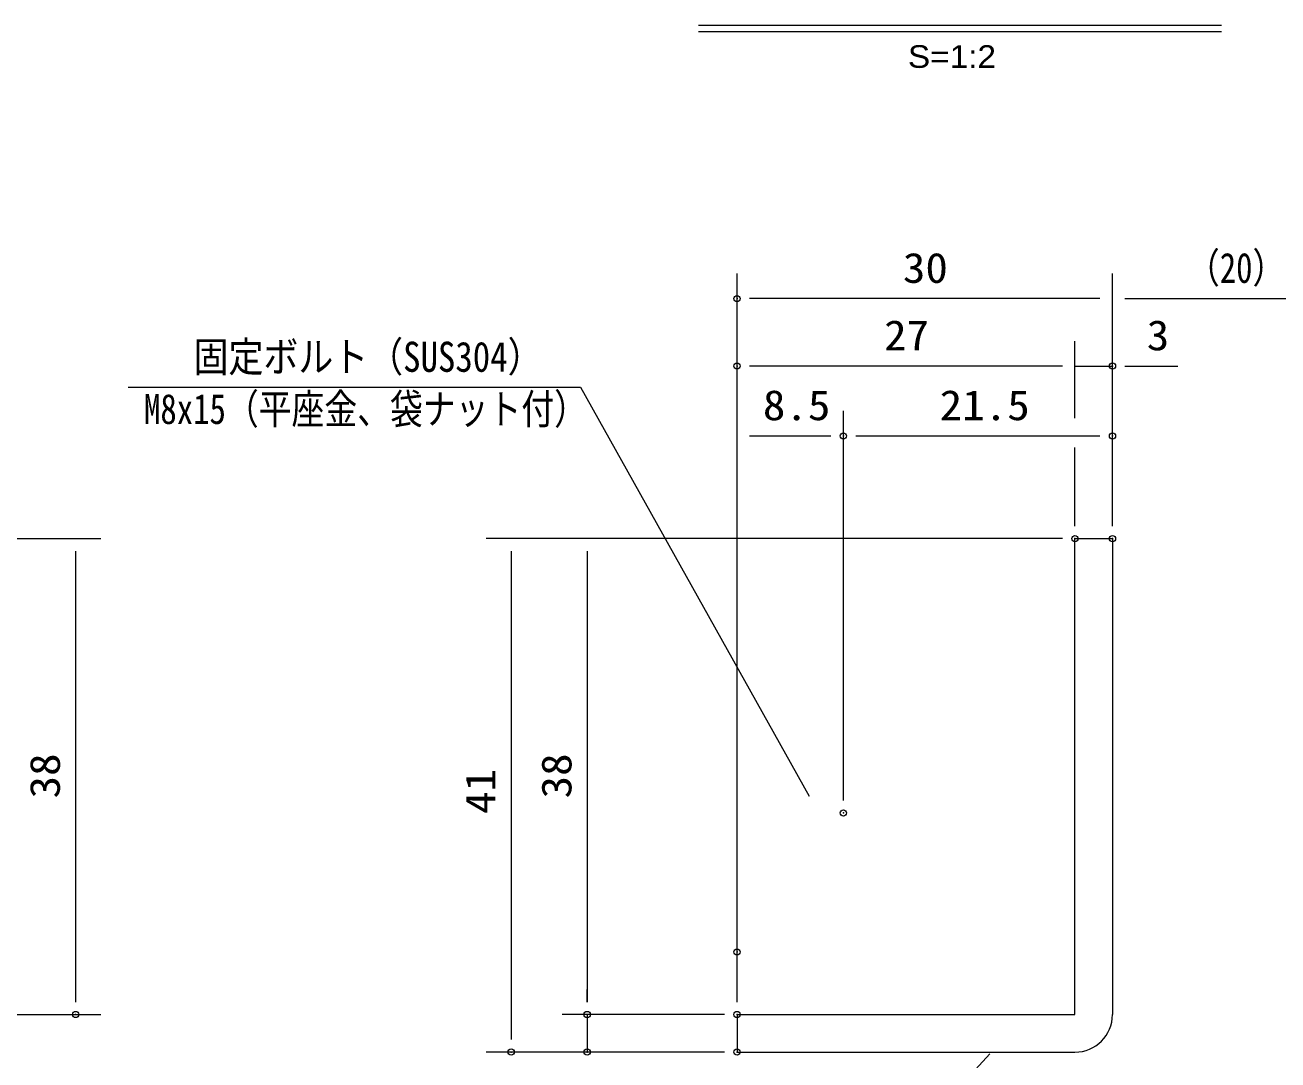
# Model space of a CAD drawing. Units: millimetres, scale not verified, with parts at other scales. Extents: x -1050 to 1050, y -742 to 742.
# Drawn here: x -160 to 340, y -427 to -14 of the extents above; entities that cross this region are included whole.
import ezdxf
from ezdxf.enums import TextEntityAlignment as Align

# ---------------------------------------------------------------- set-up
doc = ezdxf.new("R2010")
doc.units = ezdxf.units.MM
doc.header["$LTSCALE"] = 5
doc.header["$PDMODE"] = 32
doc.header["$PDSIZE"] = 2.5
for name, color, linetype, lineweight in [('0-1_寸法注釈', 2, 'Continuous', 9), ('0-3_DEFPOINTS', 134, 'Continuous', 9), ('0-8_枠', 7, 'Continuous', 9)]:
    doc.layers.add(name, color=color, linetype=linetype, lineweight=lineweight)
doc.styles.add('HG丸ｺﾞｼｯｸM-PRO', font='')
doc.styles.add('ＭＳ ゴシック', font='')
doc.styles.get('HG丸ｺﾞｼｯｸM-PRO').set_extended_font_data('HG丸ｺﾞｼｯｸM-PRO')
doc.styles.get('ＭＳ ゴシック').set_extended_font_data('MS Gothic')

msp = doc.modelspace()

# ---------------------------------------------------------------- linework, layer by layer
at = {"layer": '0-1_寸法注釈'}
for p, q in [((108.505, -13.751), (317.544, -13.751)), ((108.505, -16.251), (317.544, -16.251)), ((123.93, -403.808), (123.93, -112.974)), ((273.93, -213.808), (273.93, -112.974)), ((273.93, -213.808), (273.93, -112.974)), ((268.93, -122.974), (128.93, -122.974)), ((278.93, -122.974), (365.45, -122.974)), ((258.93, -170.763), (258.93, -139.9)), ((253.93, -149.9), (128.93, -149.9)), ((253.93, -149.9), (248.93, -149.9)), ((258.93, -149.9), (273.93, -149.9)), ((278.93, -149.9), (300.043, -149.9)), ((123.93, -378.808), (123.93, -167.796)), ((166.43, -323.341), (166.43, -167.796)), ((166.43, -323.341), (166.43, -167.796)), ((273.93, -213.808), (273.93, -167.796)), ((128.93, -177.796), (161.43, -177.796)), ((171.43, -177.796), (268.93, -177.796)), ((258.93, -213.808), (258.93, -182.366)), ((-185.45, -218.808), (-130.285, -218.808)), ((253.93, -218.808), (23.705, -218.808)), ((253.93, -218.808), (54.081, -218.808)), ((-140.285, -223.808), (-140.285, -403.808)), ((33.705, -223.808), (33.705, -418.808)), ((64.081, -223.808), (64.081, -403.808)), ((64.081, -403.808), (64.081, -398.808)), ((-185.45, -408.808), (-130.285, -408.808)), ((118.93, -408.808), (54.081, -408.808)), ((118.93, -408.808), (54.081, -408.808)), ((64.081, -408.808), (64.081, -423.808)), ((118.93, -423.808), (23.705, -423.808)), ((118.93, -423.808), (23.705, -423.808)), ((118.93, -423.808), (54.081, -423.808))]:
    msp.add_line(p, q, dxfattribs=at)
for points in [[(-119.247, -158.282), (61.397, -158.282), (152.755, -321.607)], [(72.643, -493.289), (162.011, -493.289), (224.883, -424.541)]]:
    msp.add_lwpolyline(points, dxfattribs=at)
at = {"layer": '0-3_DEFPOINTS'}
for p in [(123.93, -122.974), (123.93, -149.9), (273.93, -149.9), (166.43, -177.796), (273.93, -177.796), (258.93, -218.808), (273.93, -218.808), (273.93, -218.808), (166.43, -328.341), (123.93, -383.808), (123.93, -383.808), (-140.285, -408.808), (64.081, -408.808), (123.93, -408.808), (33.705, -423.808), (64.081, -423.808), (123.93, -423.808)]:
    msp.add_point(p, dxfattribs=at)
at = {"layer": '0-8_枠'}
for p, q in [((258.93, -218.808), (273.93, -218.808)), ((258.93, -408.808), (258.93, -218.808)), ((273.93, -218.808), (273.93, -408.808)), ((123.93, -408.808), (258.93, -408.808)), ((123.93, -408.808), (123.93, -423.808)), ((123.93, -423.808), (258.93, -423.808))]:
    msp.add_line(p, q, dxfattribs=at)
msp.add_arc((258.93, -408.808), 15, 270, 0, dxfattribs=at)

# ---------------------------------------------------------------- texts
at = {"layer": '0-1_寸法注釈', "color": 7}
for s, height, style, width, p in [('S=1:2', 9.054, 'HG丸ｺﾞｼｯｸM-PRO', 1.1, (192.217, -33.547)), ('30', 12.02, 'ＭＳ ゴシック', 1.1, (190.197, -120.287)), ('（20）', 12.02, 'ＭＳ ゴシック', 0.8, (303.675, -120.287)), ('27', 12.02, 'ＭＳ ゴシック', 1.1, (182.697, -147.213)), ('3', 12.02, 'ＭＳ ゴシック', 1.1, (287.62, -147.213)), ('固定ボルト（SUS304）', 12.03, 'ＭＳ ゴシック', 0.85, (-93.153, -155.804)), ('M8x15（平座金、袋ナット付）', 12.02, 'ＭＳ ゴシック', 0.8, (-112.978, -176.638)), ('8.5', 12.02, 'ＭＳ ゴシック', 1.1, (134.263, -175.109)), ('21.5', 12.02, 'ＭＳ ゴシック', 1.1, (204.897, -175.109))]:
    msp.add_text(s, height=height, dxfattribs=dict(at, style=style, width=width)).set_placement(p, align=Align.BOTTOM_LEFT)
at = {"layer": '0-1_寸法注釈', "color": 7, "style": 'ＭＳ ゴシック', "width": 1.1}
for s, p in [('38', (-142.972, -322.542)), ('38', (61.394, -322.542)), ('41', (31.017, -328.732))]:
    msp.add_text(s, height=12.02, rotation=90, dxfattribs=at).set_placement(p, align=Align.BOTTOM_LEFT)

doc.saveas('drawing.dxf')
